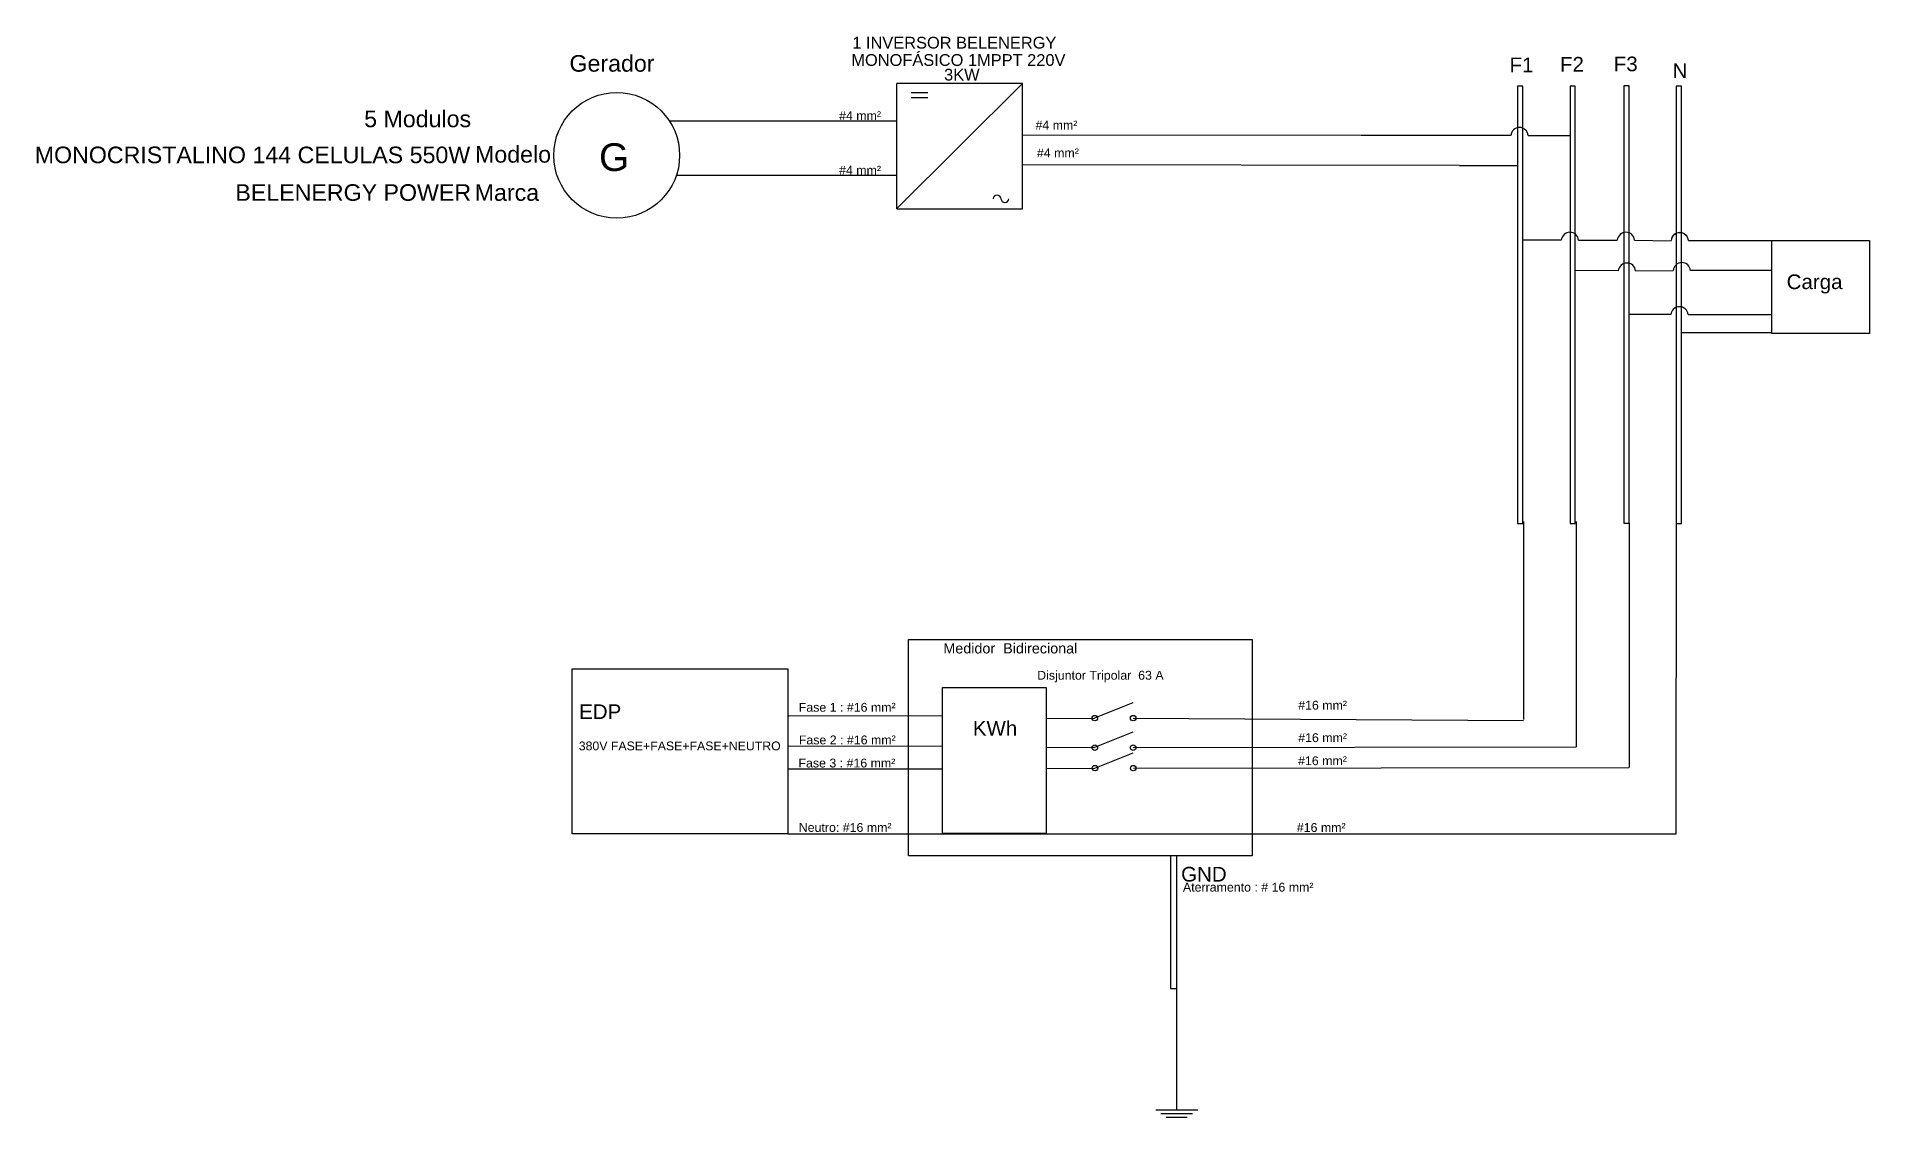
# Model space of a CAD drawing. Header units: millimetres. Extents: x 4686 to 34082, y 2011 to 19357.
import ezdxf

# ---------------------------------------------------------------- set-up
doc = ezdxf.new("R2010")
doc.units = ezdxf.units.MM
doc.styles.add('arial', font='arial.ttf')
doc.styles.get("Standard").update_dxf_attribs({"font": 'arial.ttf'})

msp = doc.modelspace()

# ---------------------------------------------------------------- linework, layer by layer
for p, q in [((20496, 18606), (18484, 18606)), ((20496, 18606), (18484, 16598)), ((18484, 16596), (18484, 18606)), ((20496, 16596), (20496, 18606)), ((28439, 18563), (28439, 11543)), ((28523, 18563), (28439, 18563)), ((28523, 11543), (28523, 18563)), ((29282, 18563), (29282, 12662)), ((29366, 18563), (29282, 18563)), ((29282, 18563), (29282, 11543)), ((29366, 18563), (29282, 18563)), ((29366, 12662), (29366, 18563)), ((29366, 11543), (29366, 18563)), ((30145, 18569), (30145, 12667)), ((30229, 18569), (30145, 18569)), ((30145, 18569), (30145, 11549)), ((30229, 18569), (30145, 18569)), ((30229, 12667), (30229, 18569)), ((30229, 11549), (30229, 18569)), ((30986, 18562), (30986, 12661)), ((31071, 18562), (30986, 18562)), ((30986, 18562), (30986, 11542)), ((31071, 18562), (30986, 18562)), ((31071, 12661), (31071, 18562)), ((31071, 11542), (31071, 18562)), ((18712, 18463), (18980, 18463)), ((18712, 18380), (18980, 18380)), ((18484, 18001), (14837, 18001)), ((25931, 17768), (20496, 17778)), ((28326, 17768), (25931, 17768)), ((28609, 17772), (29283, 17772)), ((18484, 17126), (14946, 17126)), ((27510, 17291), (20496, 17301)), ((27510, 17291), (28437, 17291)), ((18484, 16596), (20496, 16596)), ((29139, 16091), (28523, 16091)), ((29418, 16091), (30039, 16091)), ((30316, 16091), (30902, 16082)), ((31180, 16086), (32448, 16086)), ((32448, 16086), (32516, 16086)), ((30055, 15597), (29364, 15601)), ((30333, 15597), (30936, 15603)), ((31213, 15607), (32172, 15607)), ((32172, 15607), (32516, 15607)), ((30898, 14896), (30229, 14896)), ((31175, 14896), (32516, 14896)), ((31071, 14607), (32516, 14607)), ((28439, 11543), (28523, 11543)), ((28537, 11577), (28537, 8395)), ((29282, 11543), (29366, 11543)), ((29380, 11577), (29380, 7958)), ((30145, 11549), (30229, 11549)), ((30229, 11549), (30229, 7628)), ((30984, 6564), (30988, 11575)), ((30986, 11542), (31071, 11542)), ((22267, 8663), (21651, 8417)), ((16737, 8455), (16732, 8455)), ((16737, 8455), (16752, 8455)), ((19217, 8451), (16752, 8455)), ((21651, 8415), (20872, 8405)), ((22274, 8419), (28537, 8382)), ((16737, 7968), (16732, 7968)), ((19217, 7966), (16737, 7968)), ((21653, 7944), (20878, 7945)), ((22267, 8191), (21651, 7945)), ((22274, 7945), (29380, 7958)), ((22268, 7859), (21653, 7612)), ((16737, 7605), (19217, 7605)), ((21654, 7613), (20876, 7603)), ((22278, 7615), (30225, 7628)), ((16732, 6564), (30984, 6564))]:
    msp.add_line(p, q)
at = {"color": 3}
for p, q in [((22871, 6212), (22871, 4080)), ((22972, 4080), (22972, 6212)), ((22871, 4079), (22972, 4079)), ((22972, 2138), (22972, 4080)), ((23309, 2129), (22635, 2129)), ((23225, 2070), (22719, 2070)), ((23141, 2011), (22803, 2011))]:
    msp.add_line(p, q, dxfattribs=at)
for points in [[(32516, 16086), (34082, 16086), (34082, 14594), (32516, 14594)], [(18670, 9682), (24184, 9682), (24184, 6210), (18670, 6210)], [(13275, 9210), (16732, 9210), (16732, 6564), (13275, 6564)], [(19217, 8912), (20878, 8912), (20878, 6566), (19217, 6566)]]:
    msp.add_lwpolyline(points, close=True)
for centre, radius in [((13990, 17452), 1009), ((21659, 8419), 44), ((22274, 8419), 44), ((21659, 7945), 44), ((22274, 7945), 44), ((21662, 7617), 44), ((22275, 7617), 44)]:
    msp.add_circle(centre, radius)
for centre, radius, start, end in [((28470, 17760), 139, 4.8421, 175.1489), ((20091, 16751), 63.4, 3.9496, 176.0504), ((20217, 16759), 63.4, 183.9496, 356.0504), ((29280, 16079), 139, 4.8264, 175.1736), ((30178, 16079), 139, 4.8264, 175.1736), ((31041, 16071), 139, 4.8264, 175.1489), ((31041, 16074), 139, 4.8264, 175.1489), ((30194, 15585), 139, 4.8264, 175.1736), ((31075, 15592), 139, 4.8264, 175.1489), ((31036, 14884), 139, 4.8264, 175.1736)]:
    msp.add_arc(centre, radius, start, end)

# ---------------------------------------------------------------- texts
for s, height, p in [('MONOFÁSICO 1MPPT 220V', 188.29, (17753, 18888)), ('1 INVERSOR BELENERGY', 188.29, (17768, 19166)), ('3KW ', 188.3, (19241, 18653)), ('F1', 235.4, (28311, 18787)), ('F2', 235.4, (29120, 18796)), ('F3', 235.4, (29983, 18802)), ('N', 235, (30926, 18692)), ('#4 mm²', 142, (17557, 18017)), ('#4 mm²', 142, (20707, 17866)), ('G', 444, (13706, 17201)), ('#4 mm²', 142, (20730, 17420)), ('#4 mm²', 142, (17557, 17142)), ('Carga', 235.4, (32756, 15305)), ('Medidor  Bidirecional', 164.76, (19229, 9457)), ('Disjuntor Tripolar  63 A', 141.98, (20734, 9036)), ('EDP', 235.4, (13387, 8404)), ('Fase 1 : #16 mm²', 141.98, (16910, 8522)), ('#16 mm²', 142, (24921, 8555)), ('KWh', 235.4, (19702, 8138)), ('380V FASE+FASE+FASE+NEUTRO', 141.22, (13381, 7902)), ('Fase 2 : #16 mm²', 141.98, (16911, 7998)), ('#16 mm²', 142, (24921, 8034)), ('Fase 3 : #16 mm²', 141.98, (16905, 7627)), ('#16 mm²', 142, (24919, 7664)), ('Neutro: #16 mm²', 141.98, (16910, 6593)), ('#16 mm²', 142, (24899, 6592)), ('GND', 235.4, (23043, 5796)), ('Aterramento : # 16 mm²', 141.98, (23072, 5635))]:
    msp.add_text(s, height=height).set_placement(p)
at = {"style": 'arial'}
for s, p in [('Gerador ', (13232, 18795)), ('Modelo', (11717, 17335)), ('Marca', (11712, 16722))]:
    msp.add_text(s, height=266.2, dxfattribs=at).set_placement(p)
at = {"color": 2, "style": 'arial'}
for s, height, p in [('5 Modulos', 266.2, (9939, 17904)), ('MONOCRISTALINO 144 CELULAS 550W', 266.22, (4655, 17326)), ('BELENERGY POWER', 266.22, (7873, 16722))]:
    msp.add_text(s, height=height, dxfattribs=at).set_placement(p)

doc.saveas('drawing.dxf')
